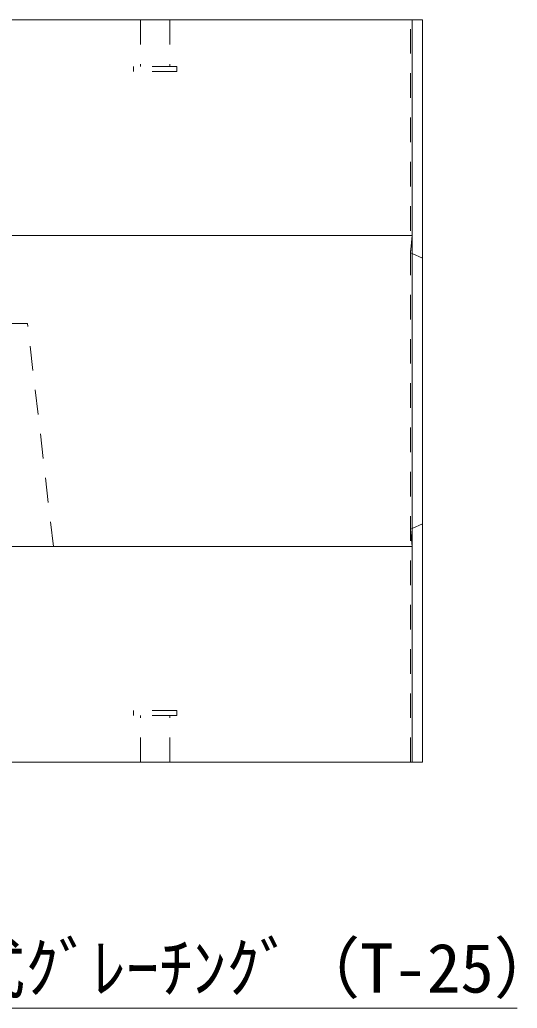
# Model space of a CAD drawing. Units: millimetres at full size; details may follow other scales. Extents: x 5964 to 125098, y -10801 to 28073.
# Drawn here: x 60644 to 60932, y 9586 to 10159 of the extents above; entities that cross this region are included whole.
import ezdxf
from ezdxf.enums import TextEntityAlignment as Align

# ---------------------------------------------------------------- set-up
doc = ezdxf.new("R2010")
doc.units = ezdxf.units.MM
doc.header["$LTSCALE"] = 19
doc.linetypes.add('USER1', pattern=[1.35, 0.75, -0.6])
for name, color, linetype, lineweight in [('インサート', 3, 'USER1', 9), ('寸法線', 7, 'Continuous', 9), ('本体', 2, 'Continuous', 9)]:
    doc.layers.add(name, color=color, linetype=linetype, lineweight=lineweight)
doc.styles.add('ＭＳ ゴシック', font='')
doc.styles.get('ＭＳ ゴシック').set_extended_font_data('MS Gothic')

msp = doc.modelspace()

# ---------------------------------------------------------------- linework, layer by layer
at = {"layer": 'インサート'}
for p, q in [((60730.84, 10158.84), (60713.84, 10158.84)), ((60713.84, 10158.84), (60713.84, 10131.84)), ((60730.84, 10158.84), (60730.84, 10131.84)), ((60734.84, 10131.84), (60709.84, 10131.84)), ((60709.84, 10131.84), (60709.84, 10128.83)), ((60734.84, 10128.83), (60709.84, 10128.83)), ((60734.84, 10131.84), (60734.84, 10128.83)), ((60734.84, 9758.84), (60709.84, 9758.84)), ((60709.84, 9755.84), (60709.84, 9758.84)), ((60734.84, 9755.84), (60709.84, 9755.84)), ((60713.84, 9728.84), (60713.84, 9755.84)), ((60730.84, 9728.84), (60730.84, 9755.84)), ((60734.84, 9755.84), (60734.84, 9758.84))]:
    msp.add_line(p, q, dxfattribs=at)
at = {"layer": '寸法線'}
msp.add_lwpolyline([(60281.34, 9737.84), (60432.78, 9586.39), (60932.33, 9586.39)], dxfattribs=at)
at = {"layer": '本体', "lineweight": 20}
for p, q in [((60877.34, 10158.84), (59879.33, 10158.84)), ((60877.34, 9728.84), (60877.34, 10158.84)), ((59879.33, 9728.84), (60877.34, 9728.84))]:
    msp.add_line(p, q, dxfattribs=at)
at = {"layer": '本体', "color": 4, "linetype": 'USER1', "lineweight": 5}
for p, q in [((60870.34, 9728.84), (60870.34, 10158.84)), ((60871.33, 10033.84), (60870.34, 10023.84)), ((60870.34, 10023.84), (60871.33, 10023.41)), ((60870.34, 9863.84), (60871.33, 9864.27)), ((60871.33, 9853.84), (60870.34, 9863.84))]:
    msp.add_line(p, q, dxfattribs=at)
at = {"layer": '本体', "lineweight": 5}
msp.add_line((60871.33, 10158.84), (60871.33, 9728.84), dxfattribs=at)
at = {"layer": '本体'}
for p, q in [((60871.33, 10033.84), (59885.34, 10033.84)), ((60871.33, 10023.41), (60877.34, 10020.84)), ((60871.33, 9864.27), (60877.34, 9866.84)), ((60871.33, 9853.84), (59885.34, 9853.84))]:
    msp.add_line(p, q, dxfattribs=at)
at = {"layer": '本体', "linetype": 'USER1'}
for p, q in [((60648.33, 9983.02), (60108.33, 9983.02)), ((60663.34, 9853.84), (60648.33, 9983.02))]:
    msp.add_line(p, q, dxfattribs=at)

# ---------------------------------------------------------------- texts
at = {"layer": '寸法線', "style": 'ＭＳ ゴシック'}
msp.add_text('ﾎﾞﾙﾄ固定式ｸﾞﾚｰﾁﾝｸﾞ（T-25）', height=28.48, dxfattribs=at).set_placement((60452.78, 9623.91), align=Align.TOP_LEFT)

doc.saveas('drawing.dxf')
